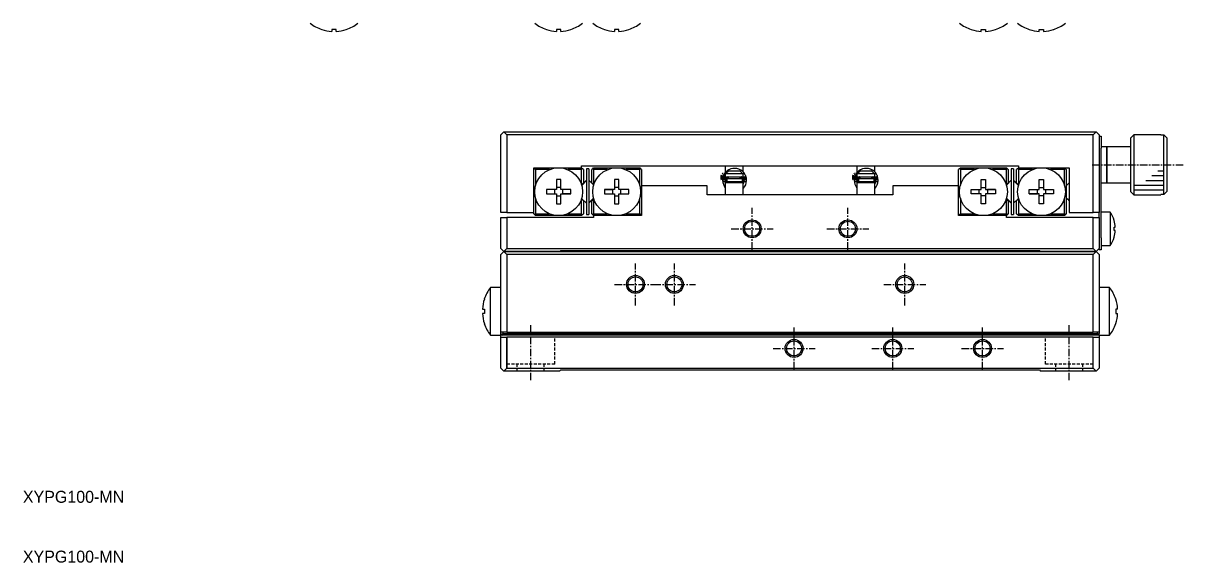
# Model space of a CAD drawing. Extents: x 10 to 385, y 10 to 268.
# Drawn here: x 10.1 to 204.2, y 10 to 100.2 of the extents above; entities that cross this region are included whole.
import ezdxf

# ---------------------------------------------------------------- set-up
doc = ezdxf.new("R2010")
doc.units = 0
doc.linetypes.add('CENTER', pattern=[2, 1.25, -0.25, 0.25, -0.25])
doc.linetypes.add('DASHED', pattern=[0.75, 0.5, -0.25])
doc.layers.get('0').update_dxf_attribs({"linetype": 'CONTINUOUS'})
doc.layers.add('CENTER', color=1, linetype='CENTER')
doc.styles.get("Standard").update_dxf_attribs({"font": 'FGP教科書体NT-M'})

msp = doc.modelspace()

# ---------------------------------------------------------------- linework, layer by layer
at = {"color": 7, "linetype": 'CONTINUOUS'}
for p, q in [((59.96457, 99.127433), (59.960156, 99.118384)), ((62.36, 99.127433), (61.64, 99.127433)), ((61.64, 99.127433), (61.64, 98.809985)), ((62.36, 98.809985), (62.36, 99.127433)), ((64.039844, 99.118384), (64.03543, 99.127433)), ((97.504585, 99.127433), (97.500171, 99.118384)), ((99.900015, 99.127433), (99.180015, 99.127433)), ((99.180015, 99.127433), (99.180015, 98.809985)), ((99.900015, 98.809985), (99.900015, 99.127433)), ((101.579859, 99.118384), (101.575446, 99.127433)), ((107.204585, 99.127433), (107.200171, 99.118384)), ((107.204585, 99.127433), (107.200171, 99.118384)), ((109.600015, 99.127433), (108.880015, 99.127433)), ((108.880015, 99.127433), (108.880015, 98.809985)), ((109.600015, 98.809985), (109.600015, 99.127433)), ((111.279859, 99.118384), (111.275446, 99.127433)), ((111.279859, 99.118384), (111.275446, 99.127433)), ((168.500171, 99.118384), (168.504585, 99.127433)), ((168.500171, 99.118384), (168.504585, 99.127433)), ((170.180015, 99.127433), (170.900015, 99.127433)), ((170.180015, 98.809985), (170.180015, 99.127433)), ((170.900015, 99.127433), (170.900015, 98.809985)), ((172.575446, 99.127433), (172.579859, 99.118384)), ((172.575446, 99.127433), (172.579859, 99.118384)), ((178.200171, 99.118384), (178.204585, 99.127433)), ((179.880015, 99.127433), (180.600015, 99.127433)), ((179.880015, 98.809985), (179.880015, 99.127433)), ((180.600015, 99.127433), (180.600015, 98.809985)), ((182.275446, 99.127433), (182.279859, 99.118384)), ((90.390015, 82), (89.890015, 81.5)), ((90.890015, 81.5), (90.390015, 82)), ((90.390015, 82), (189.390015, 82)), ((189.390015, 82), (188.890015, 81.5)), ((189.890015, 81.5), (189.390015, 82)), ((89.890015, 68.5), (89.890015, 81.5)), ((90.890015, 81.5), (90.890015, 68.5)), ((188.890015, 81.5), (90.890015, 81.5)), ((188.890015, 68.5), (188.890015, 81.5)), ((189.890015, 81.5), (189.890015, 78)), ((189.890015, 81.3), (190.190015, 81.3)), ((190.190015, 81.3), (190.190015, 79.3)), ((195.690015, 81.5), (195.190015, 81)), ((195.190015, 72), (195.190015, 81)), ((195.690015, 81.5), (195.690015, 71.5)), ((200.190015, 81.5), (195.690015, 81.5)), ((200.190015, 81.5), (200.190015, 81.483974)), ((200.190015, 81.483974), (200.690015, 81.483974)), ((200.690015, 71.516026), (200.690015, 81.483974)), ((200.690015, 81.483974), (201.190015, 80.982187)), ((201.190015, 80.982187), (201.190015, 72.017813)), ((189.890015, 78), (189.890015, 75)), ((191.190015, 79.5), (190.190015, 79.5)), ((190.190015, 67.05), (190.190015, 79.3)), ((191.190015, 79.5), (191.190015, 73.5)), ((191.190015, 73.5), (191.190015, 79.5)), ((195.190015, 79.5), (191.190015, 79.5)), ((95.390015, 76), (99.540015, 76)), ((95.390015, 68.5), (95.390015, 76)), ((95.540015, 75.85), (95.390015, 75.7)), ((95.540015, 75.85), (95.690015, 76)), ((95.690015, 75.7), (95.540015, 75.85)), ((99.540015, 76), (103.390015, 76)), ((103.390015, 76.3), (127.815015, 76.3)), ((103.390015, 76), (103.390015, 76.3)), ((103.390015, 76), (103.540015, 75.85)), ((103.540015, 75.85), (103.390015, 75.7)), ((103.690015, 75.7), (103.540015, 75.85)), ((104.190015, 75.8), (104.190015, 68.2)), ((104.590015, 75.8), (104.190015, 75.8)), ((104.590015, 75.8), (104.590015, 68.2)), ((105.240015, 75.85), (105.090015, 75.7)), ((105.240015, 75.85), (105.390015, 76)), ((105.390015, 75.7), (105.240015, 75.85)), ((105.390015, 76), (109.240015, 76)), ((109.240015, 76), (113.090015, 76)), ((113.090015, 76), (113.240015, 75.85)), ((113.240015, 75.85), (113.090015, 75.7)), ((113.390015, 75.7), (113.240015, 75.85)), ((127.390015, 76.3), (127.390015, 75.151282)), ((127.815015, 76.3), (129.965015, 76.3)), ((129.965015, 76.3), (149.815015, 76.3)), ((130.390015, 75.29798), (130.390015, 76.3)), ((149.390015, 76.3), (149.390015, 75.151282)), ((149.815015, 76.3), (151.965015, 76.3)), ((151.965015, 76.3), (176.390015, 76.3)), ((152.390015, 75.29798), (152.390015, 76.3)), ((166.540015, 75.85), (166.390015, 75.7)), ((166.540015, 75.85), (166.690015, 76)), ((166.690015, 75.7), (166.540015, 75.85)), ((166.690015, 76), (170.540015, 76)), ((170.540015, 76), (174.390015, 76)), ((174.390015, 76), (174.540015, 75.85)), ((174.540015, 75.85), (174.390015, 75.7)), ((174.690015, 75.7), (174.540015, 75.85)), ((175.590015, 75.8), (175.190015, 75.8)), ((175.190015, 75.8), (175.190015, 68.2)), ((175.590015, 75.8), (175.590015, 68.2)), ((176.240015, 75.85), (176.090015, 75.7)), ((176.240015, 75.85), (176.390015, 76)), ((176.390015, 75.7), (176.240015, 75.85)), ((176.390015, 76.3), (176.390015, 76)), ((176.390015, 76), (180.240015, 76)), ((180.240015, 76), (184.890015, 76)), ((184.090015, 76), (184.240015, 75.85)), ((184.240015, 75.85), (184.090015, 75.7)), ((184.390015, 75.7), (184.240015, 75.85)), ((184.890015, 76), (184.890015, 68.5)), ((98.020147, 75.7), (95.690015, 75.7)), ((95.690015, 75.7), (95.690015, 73.085127)), ((99.900015, 74.03543), (99.180015, 74.03543)), ((99.180015, 74.03543), (99.180015, 72.36)), ((99.900015, 72.36), (99.900015, 74.03543)), ((103.390015, 75.7), (101.059884, 75.7)), ((104.190015, 73.92132), (103.38197, 73.113275)), ((103.390015, 73.209709), (103.390015, 75.7)), ((103.397525, 73.05812), (104.190015, 73.85061)), ((103.690015, 75.7), (103.690015, 73.509709)), ((105.39806, 73.113275), (104.590015, 73.92132)), ((105.090015, 73.509709), (105.090015, 75.7)), ((105.390015, 75.7), (105.390015, 73.209709)), ((107.720147, 75.7), (105.390015, 75.7)), ((109.600015, 74.03543), (108.880015, 74.03543)), ((108.880015, 74.03543), (108.880015, 72.36)), ((109.600015, 72.36), (109.600015, 74.03543)), ((113.090015, 75.7), (110.759884, 75.7)), ((113.090015, 73.085127), (113.090015, 75.7)), ((113.390015, 75.7), (113.390015, 73)), ((127.093811, 74.639474), (126.955279, 73.927553)), ((127.11576, 74.693044), (127.093811, 74.639474)), ((127.148796, 74.766205), (127.11576, 74.693044)), ((127.115894, 74.693515), (127.360788, 74.614021)), ((130.729324, 74.132467), (127.179324, 74.132467)), ((127.360788, 74.614021), (127.390017, 74.600868)), ((127.444332, 75), (127.390015, 75)), ((127.390015, 75), (127.390015, 74.5)), ((127.390015, 74.5), (130.390015, 74.5)), ((127.444332, 75), (127.9735, 75.5)), ((130.335699, 75), (127.444332, 75)), ((127.525893, 74.3), (127.890015, 74.3)), ((127.890015, 74.5), (127.890015, 74.132467)), ((127.890015, 74.3), (127.890015, 74.132467)), ((127.9735, 75.5), (129.806531, 75.5)), ((129.806531, 75.5), (130.335699, 75)), ((129.890015, 74.132467), (129.890015, 74.5)), ((129.890015, 74.3), (130.390015, 74.3)), ((129.890015, 74.132467), (129.890015, 74.3)), ((130.390015, 75), (130.335699, 75)), ((130.390015, 74.5), (130.390015, 75)), ((130.390015, 74.320058), (130.390015, 74.489561)), ((130.792945, 74.690828), (130.792749, 74.693379)), ((130.817117, 74.631551), (130.797206, 74.684505)), ((149.093811, 74.639474), (148.955279, 73.927553)), ((149.112694, 74.685825), (149.093811, 74.639474)), ((149.148796, 74.766205), (149.112694, 74.685825)), ((149.115894, 74.693515), (149.360788, 74.614021)), ((152.729324, 74.132467), (149.179324, 74.132467)), ((149.360788, 74.614021), (149.390017, 74.600868)), ((149.444332, 75), (149.390015, 75)), ((149.390015, 75), (149.390015, 74.5)), ((149.390015, 74.5), (152.390015, 74.5)), ((149.444332, 75), (149.9735, 75.5)), ((152.335699, 75), (149.444332, 75)), ((149.525893, 74.3), (149.890015, 74.3)), ((149.890015, 74.5), (149.890015, 74.132467)), ((149.890015, 74.3), (149.890015, 74.132467)), ((149.9735, 75.5), (151.806531, 75.5)), ((151.806531, 75.5), (152.335699, 75)), ((151.890015, 74.132467), (151.890015, 74.5)), ((151.890015, 74.3), (152.390015, 74.3)), ((151.890015, 74.132467), (151.890015, 74.3)), ((152.390015, 75), (152.335699, 75)), ((152.390015, 74.5), (152.390015, 75)), ((152.390015, 74.320058), (152.390015, 74.489561)), ((152.792945, 74.690828), (152.792749, 74.693379)), ((152.817117, 74.631551), (152.797206, 74.684505)), ((166.390015, 73), (166.390015, 75.7)), ((166.690015, 75.7), (166.690015, 73.085127)), ((169.020147, 75.7), (166.690015, 75.7)), ((170.180015, 74.03543), (170.900015, 74.03543)), ((170.180015, 72.36), (170.180015, 74.03543)), ((170.900015, 74.03543), (170.900015, 72.36)), ((174.390015, 75.7), (172.059884, 75.7)), ((175.190015, 73.92132), (174.38197, 73.113275)), ((174.390015, 73.209709), (174.390015, 75.7)), ((174.690015, 75.7), (174.690015, 73.509709)), ((176.39806, 73.113275), (175.590015, 73.92132)), ((175.590015, 73.85061), (176.382505, 73.05812)), ((176.090015, 73.509709), (176.090015, 75.7)), ((178.720147, 75.7), (176.390015, 75.7)), ((176.390015, 75.7), (176.390015, 73.209709)), ((179.880015, 74.03543), (180.600015, 74.03543)), ((179.880015, 72.36), (179.880015, 74.03543)), ((180.600015, 74.03543), (180.600015, 72.36)), ((184.090015, 75.7), (181.759884, 75.7)), ((184.090015, 73.085127), (184.090015, 75.7)), ((184.390015, 75.7), (184.390015, 68.3)), ((189.890015, 75), (189.890015, 73.499995)), ((99.180015, 72.36), (97.504585, 72.36)), ((97.504585, 72.36), (97.504585, 71.64)), ((98.851986, 72.36), (98.851986, 71.64)), ((99.900015, 72.688029), (99.180015, 72.688029)), ((101.575446, 72.36), (99.900015, 72.36)), ((100.228044, 71.64), (100.228044, 72.36)), ((101.575446, 71.64), (101.575446, 72.36)), ((103.361604, 73.181297), (103.390015, 73.209709)), ((103.390015, 73.209709), (103.690015, 73.509709)), ((105.090015, 73.509709), (105.390015, 73.209709)), ((105.390015, 73.209709), (105.418427, 73.181297)), ((108.880015, 72.36), (107.204585, 72.36)), ((107.204585, 72.36), (107.204585, 71.64)), ((107.204585, 72.36), (108.551986, 72.36)), ((108.880015, 72.36), (108.551986, 72.36)), ((108.551986, 72.36), (108.551986, 71.64)), ((109.600015, 72.688029), (108.880015, 72.688029)), ((111.275446, 72.36), (109.600015, 72.36)), ((109.928044, 72.36), (109.600015, 72.36)), ((111.275446, 72.36), (109.928044, 72.36)), ((109.928044, 71.64), (109.928044, 72.36)), ((111.275446, 71.64), (111.275446, 72.36)), ((113.390015, 73), (113.390015, 68)), ((124.390015, 73), (113.390015, 73)), ((124.390015, 71.5), (124.390015, 73)), ((127.179324, 73.682467), (130.729324, 73.682467)), ((130.390015, 73.5), (127.390015, 73.5)), ((127.390015, 73.5), (127.390015, 71.5)), ((127.458428, 73.49994), (127.420125, 73.682409)), ((127.890015, 73.682467), (127.890015, 73.5)), ((127.890015, 73.682467), (127.890015, 73.5)), ((129.890015, 73.5), (129.890015, 73.682467)), ((129.890015, 73.5), (129.890015, 73.682467)), ((130.390015, 71.5), (130.390015, 73.5)), ((130.48821, 73.682402), (130.390445, 73.322647)), ((149.179324, 73.682467), (152.729324, 73.682467)), ((152.390015, 73.5), (149.390015, 73.5)), ((149.390015, 73.5), (149.390015, 71.5)), ((149.458428, 73.49994), (149.420125, 73.682409)), ((149.890015, 73.682467), (149.890015, 73.5)), ((149.890015, 73.682467), (149.890015, 73.5)), ((151.890015, 73.5), (151.890015, 73.682467)), ((151.890015, 73.5), (151.890015, 73.682467)), ((152.390015, 71.5), (152.390015, 73.5)), ((152.48821, 73.682402), (152.390445, 73.322647)), ((155.390015, 73), (155.390015, 71.5)), ((166.390015, 73), (155.390015, 73)), ((166.390015, 68), (166.390015, 73)), ((168.504585, 71.64), (168.504585, 72.36)), ((168.504585, 72.36), (170.180015, 72.36)), ((168.504585, 72.36), (169.851986, 72.36)), ((169.851986, 72.36), (170.180015, 72.36)), ((169.851986, 71.64), (169.851986, 72.36)), ((170.180015, 72.688029), (170.900015, 72.688029)), ((170.900015, 72.36), (172.575446, 72.36)), ((170.900015, 72.36), (171.228044, 72.36)), ((172.575446, 72.36), (171.228044, 72.36)), ((171.228044, 72.36), (171.228044, 71.64)), ((172.575446, 72.36), (172.575446, 71.64)), ((174.361604, 73.181297), (174.390015, 73.209709)), ((174.390015, 73.209709), (174.690015, 73.509709)), ((176.090015, 73.509709), (176.390015, 73.209709)), ((176.390015, 73.209709), (176.418427, 73.181297)), ((178.204585, 72.36), (179.880015, 72.36)), ((178.204585, 71.64), (178.204585, 72.36)), ((179.551986, 71.64), (179.551986, 72.36)), ((179.880015, 72.688029), (180.600015, 72.688029)), ((180.600015, 72.36), (182.275446, 72.36)), ((180.928044, 72.36), (180.928044, 71.64)), ((182.275446, 72.36), (182.275446, 71.64)), ((184.640015, 73.25), (184.390015, 73)), ((184.890015, 73.5), (184.640015, 73.25)), ((189.890015, 73.499995), (189.890015, 70.500005)), ((190.190015, 73.5), (191.190015, 73.5)), ((191.190015, 73.5), (195.190015, 73.5)), ((195.190015, 72), (195.690015, 71.5)), ((201.190015, 72.017813), (200.690015, 71.516026)), ((95.690015, 70.914873), (95.690015, 68.3)), ((97.504585, 71.64), (99.180015, 71.64)), ((97.504585, 71.64), (98.851986, 71.64)), ((98.851986, 71.64), (99.180015, 71.64)), ((99.180015, 71.64), (99.180015, 69.96457)), ((99.180015, 71.311971), (99.900015, 71.311971)), ((99.180015, 69.96457), (99.900015, 69.96457)), ((99.900015, 69.96457), (99.900015, 71.64)), ((99.900015, 71.64), (101.575446, 71.64)), ((99.900015, 71.64), (100.228044, 71.64)), ((101.575446, 71.64), (100.228044, 71.64)), ((103.390015, 70.790291), (103.361604, 70.818703)), ((103.38197, 70.886725), (104.190015, 70.07868)), ((103.690015, 70.490291), (103.390015, 70.790291)), ((103.390015, 68.3), (103.390015, 70.790291)), ((103.690015, 70.490291), (103.690015, 68.3)), ((105.382505, 70.94188), (104.590015, 70.14939)), ((104.590015, 70.07868), (105.39806, 70.886725)), ((105.390015, 70.790291), (105.090015, 70.490291)), ((105.090015, 68.3), (105.090015, 70.490291)), ((105.418427, 70.818703), (105.390015, 70.790291)), ((105.390015, 70.790291), (105.390015, 68.3)), ((107.204585, 71.64), (108.880015, 71.64)), ((108.880015, 71.64), (108.880015, 69.96457)), ((108.880015, 71.311971), (109.600015, 71.311971)), ((108.880015, 69.96457), (109.600015, 69.96457)), ((109.600015, 69.96457), (109.600015, 71.64)), ((109.600015, 71.64), (111.275446, 71.64)), ((113.090015, 68.3), (113.090015, 70.914873)), ((155.390015, 71.5), (124.390015, 71.5)), ((166.690015, 70.914873), (166.690015, 68.3)), ((170.180015, 71.64), (168.504585, 71.64)), ((170.180015, 69.96457), (170.180015, 71.64)), ((170.900015, 71.311971), (170.180015, 71.311971)), ((170.900015, 69.96457), (170.180015, 69.96457)), ((170.900015, 71.64), (170.900015, 69.96457)), ((172.575446, 71.64), (170.900015, 71.64)), ((174.390015, 70.790291), (174.361604, 70.818703)), ((174.38197, 70.886725), (175.190015, 70.07868)), ((174.690015, 70.490291), (174.390015, 70.790291)), ((174.390015, 68.3), (174.390015, 70.790291)), ((175.190015, 70.14939), (174.397525, 70.94188)), ((174.690015, 70.490291), (174.690015, 68.3)), ((175.590015, 70.07868), (176.39806, 70.886725)), ((176.390015, 70.790291), (176.090015, 70.490291)), ((176.090015, 68.3), (176.090015, 70.490291)), ((176.418427, 70.818703), (176.390015, 70.790291)), ((176.390015, 70.790291), (176.390015, 68.3)), ((179.880015, 71.64), (178.204585, 71.64)), ((178.204585, 71.64), (179.551986, 71.64)), ((179.880015, 71.64), (179.551986, 71.64)), ((179.880015, 69.96457), (179.880015, 71.64)), ((180.600015, 71.311971), (179.880015, 71.311971)), ((180.600015, 69.96457), (179.880015, 69.96457)), ((180.600015, 71.64), (180.600015, 69.96457)), ((182.275446, 71.64), (180.600015, 71.64)), ((180.928044, 71.64), (180.600015, 71.64)), ((182.275446, 71.64), (180.928044, 71.64)), ((184.090015, 68.3), (184.090015, 70.914873)), ((184.390015, 71), (184.640015, 70.75)), ((184.640015, 70.75), (184.890015, 70.5)), ((189.890015, 70.500005), (189.890015, 68.5)), ((195.690015, 71.5), (200.190015, 71.5)), ((200.190015, 71.516026), (200.190015, 71.5)), ((200.690015, 71.516026), (200.190015, 71.516026)), ((90.890015, 68.5), (89.890015, 68.5)), ((90.890015, 68.5), (95.390015, 68.5)), ((95.390015, 68.3), (95.390015, 68.5)), ((95.390015, 68.3), (95.540015, 68.15)), ((95.540015, 68.15), (95.690015, 68.3)), ((95.690015, 68), (95.540015, 68.15)), ((95.690015, 68.3), (98.020147, 68.3)), ((99.540015, 68), (95.690015, 68)), ((103.390015, 68), (99.540015, 68)), ((101.059884, 68.3), (103.390015, 68.3)), ((103.390015, 68.3), (103.540015, 68.15)), ((103.540015, 68.15), (103.390015, 68)), ((103.540015, 68.15), (103.690015, 68.3)), ((104.190015, 68.2), (104.590015, 68.2)), ((105.090015, 68.3), (105.240015, 68.15)), ((105.240015, 68.15), (105.390015, 68.3)), ((105.390015, 68), (105.240015, 68.15)), ((105.390015, 68.3), (107.720147, 68.3)), ((105.390015, 68), (105.390015, 67.7)), ((109.240015, 68), (105.390015, 68)), ((113.390015, 68), (109.240015, 68)), ((110.759884, 68.3), (113.090015, 68.3)), ((113.090015, 68.3), (113.240015, 68.15)), ((113.240015, 68.15), (113.090015, 68)), ((113.240015, 68.15), (113.390015, 68.3)), ((166.390015, 68.3), (166.540015, 68.15)), ((170.540015, 68), (166.390015, 68)), ((166.540015, 68.15), (166.690015, 68.3)), ((166.690015, 68), (166.540015, 68.15)), ((166.690015, 68.3), (169.020147, 68.3)), ((174.390015, 68), (170.540015, 68)), ((172.059884, 68.3), (174.390015, 68.3)), ((174.390015, 68.3), (174.540015, 68.15)), ((174.540015, 68.15), (174.390015, 68)), ((174.390015, 67.7), (174.390015, 68)), ((174.540015, 68.15), (174.690015, 68.3)), ((175.190015, 68.2), (175.590015, 68.2)), ((176.090015, 68.3), (176.240015, 68.15)), ((176.240015, 68.15), (176.390015, 68.3)), ((176.390015, 68), (176.240015, 68.15)), ((176.390015, 68.3), (178.720147, 68.3)), ((180.240015, 68), (176.390015, 68)), ((184.090015, 68), (180.240015, 68)), ((181.759884, 68.3), (184.090015, 68.3)), ((184.090015, 68.3), (184.240015, 68.15)), ((184.240015, 68.15), (184.090015, 68)), ((184.240015, 68.15), (184.390015, 68.3)), ((184.890015, 68.5), (188.890015, 68.5)), ((189.890015, 68.5), (188.890015, 68.5)), ((189.890015, 67.7), (189.890015, 68.5)), ((191.732478, 68.6), (190.190015, 68.6)), ((191.732478, 68.6), (191.732478, 63)), ((89.890015, 62.5), (89.890015, 67.7)), ((89.890015, 67.7), (90.890015, 67.7)), ((90.890015, 67.7), (90.890015, 62.5)), ((105.390015, 67.7), (90.890015, 67.7)), ((188.890015, 67.7), (174.390015, 67.7)), ((188.890015, 62.5), (188.890015, 67.7)), ((188.890015, 67.7), (189.890015, 67.7)), ((189.890015, 67.7), (189.890015, 62.5)), ((190.190015, 64.55), (190.190015, 67.05)), ((192.38322, 67.199139), (192.389388, 67.202148)), ((192.38322, 66.06), (192.576477, 66.06)), ((192.38322, 65.54), (192.38322, 66.06)), ((190.190015, 64.3), (190.190015, 64.55)), ((190.190015, 64.3), (190.190015, 62.3)), ((192.576477, 65.54), (192.38322, 65.54)), ((192.389388, 64.397852), (192.38322, 64.400861)), ((90.390015, 62), (89.890015, 62.5)), ((90.890015, 62.5), (90.390015, 62)), ((90.890015, 62.5), (188.890015, 62.5)), ((99.690015, 62), (99.890015, 62.2)), ((99.890015, 62.2), (179.890015, 62.2)), ((179.890015, 62.2), (180.090015, 62)), ((189.390015, 62), (188.890015, 62.5)), ((189.890015, 62.5), (189.390015, 62)), ((189.890015, 62.3), (189.890015, 62.5)), ((190.190015, 62.3), (189.890015, 62.3)), ((190.190015, 63), (191.732478, 63)), ((90.390015, 62), (89.890015, 61.5)), ((89.890015, 53.65), (89.890015, 61.5)), ((99.690015, 62), (90.390015, 62)), ((90.890015, 61.5), (90.390015, 62)), ((90.390015, 62), (99.690015, 62)), ((90.890015, 61.5), (90.890015, 48.5)), ((188.890015, 61.5), (90.890015, 61.5)), ((99.690015, 62), (180.090015, 62)), ((189.390015, 62), (180.090015, 62)), ((180.090015, 62), (189.390015, 62)), ((189.390015, 62), (188.890015, 61.5)), ((188.890015, 48.5), (188.890015, 61.5)), ((189.890015, 61.5), (189.390015, 62)), ((189.890015, 61.5), (189.890015, 53.65)), ((88.16654, 48), (88.16654, 56)), ((89.890015, 56), (88.16654, 56)), ((89.890015, 56), (88.16654, 56)), ((191.613491, 56), (189.890015, 56)), ((191.613491, 56), (189.890015, 56)), ((191.613491, 48), (191.613491, 56)), ((87.118384, 54.039844), (87.127433, 54.03543)), ((89.890015, 50.35), (89.890015, 53.65)), ((189.890015, 53.65), (189.890015, 50.35)), ((192.661647, 54.039844), (192.652598, 54.03543)), ((86.809985, 52.36), (87.127433, 52.36)), ((87.127433, 51.64), (86.809985, 51.64)), ((87.127433, 52.36), (87.127433, 51.64)), ((192.970046, 52.36), (192.652598, 52.36)), ((192.652598, 52.36), (192.652598, 51.64)), ((192.652598, 51.64), (192.970046, 51.64)), ((87.127433, 49.96457), (87.118384, 49.960156)), ((89.890015, 48.5), (89.890015, 50.35)), ((189.890015, 50.35), (189.890015, 48.5)), ((192.652598, 49.96457), (192.661647, 49.960156)), ((88.16654, 48), (89.890015, 48)), ((88.16654, 48), (89.890015, 48)), ((89.890015, 48.3), (89.890015, 48.5)), ((90.890015, 48.5), (89.890015, 48.5)), ((89.890015, 48), (89.890015, 48.3)), ((89.890015, 48), (89.890015, 48.3)), ((89.890015, 48.3), (90.040015, 48.15)), ((90.190015, 48), (89.890015, 48)), ((89.890015, 47.7), (89.890015, 48)), ((89.890015, 42.5), (89.890015, 47.7)), ((89.890015, 47.7), (90.890015, 47.7)), ((90.040015, 48.15), (90.190015, 48.3)), ((90.040015, 48.15), (90.190015, 48)), ((90.190015, 48.5), (90.190015, 48.3)), ((90.190015, 48.3), (189.590015, 48.3)), ((189.590015, 48), (90.190015, 48)), ((90.890015, 48.5), (188.890015, 48.5)), ((90.890015, 47.7), (90.890015, 42.5)), ((188.890015, 47.7), (90.890015, 47.7)), ((90.890015, 42.5), (90.890015, 47.7)), ((189.890015, 48.5), (188.890015, 48.5)), ((188.890015, 42.5), (188.890015, 47.7)), ((188.890015, 47.7), (189.890015, 47.7)), ((188.890015, 42.5), (188.890015, 47.7)), ((189.590015, 48.3), (189.590015, 48.5)), ((189.590015, 48.3), (189.740015, 48.15)), ((189.590015, 48), (189.740015, 48.15)), ((189.890015, 48), (189.590015, 48)), ((189.740015, 48.15), (189.890015, 48.3)), ((189.890015, 48.5), (189.890015, 48.3)), ((189.890015, 48), (189.890015, 48.3)), ((189.890015, 48), (189.890015, 48.3)), ((189.890015, 48), (189.890015, 47.7)), ((189.890015, 48), (191.613491, 48)), ((189.890015, 48), (191.613491, 48)), ((189.890015, 47.7), (189.890015, 42.5)), ((90.390015, 42), (89.890015, 42.5)), ((90.890015, 42.5), (90.390015, 42)), ((99.690015, 42), (90.390015, 42)), ((90.890015, 42.5), (188.890015, 42.5)), ((99.690015, 42), (99.890015, 42.2)), ((99.890015, 42.2), (179.890015, 42.2)), ((179.890015, 42.2), (180.090015, 42)), ((189.390015, 42), (180.090015, 42)), ((189.390015, 42), (188.890015, 42.5)), ((189.890015, 42.5), (189.390015, 42))]:
    msp.add_line(p, q, dxfattribs=at)
at = {"color": 3, "linetype": 'CONTINUOUS'}
for p, q in [((197.690015, 73.9), (200.690015, 73.9)), ((198.690015, 74.7), (200.690015, 74.7)), ((199.690015, 75.5), (200.690015, 75.5)), ((195.690015, 73.1), (200.690015, 73.1)), ((195.690015, 72.3), (200.690015, 72.3))]:
    msp.add_line(p, q, dxfattribs=at)
at = {"color": 3, "linetype": 'DASHED'}
for p, q in [((98.890015, 43.2), (98.890015, 47.7)), ((180.890015, 43.2), (180.890015, 47.7)), ((98.890015, 43.2), (90.890015, 43.2)), ((92.640015, 42), (92.640015, 43.2)), ((97.140015, 42), (97.140015, 43.2)), ((188.890015, 43.2), (180.890015, 43.2)), ((182.640015, 42), (182.640015, 43.2)), ((187.140015, 42), (187.140015, 43.2))]:
    msp.add_line(p, q, dxfattribs=at)
at = {"color": 7, "linetype": 'CONTINUOUS', "const_width": 1}
for points in [[(127.111443, 74.684505), (127.098973, 74.652856), (127.087448, 74.618852), (127.077633, 74.584321), (127.069553, 74.54935), (127.063226, 74.514024), (127.058669, 74.47843), (127.055893, 74.442656), (127.054903, 74.406789), (127.055702, 74.370918), (127.058288, 74.335132), (127.062655, 74.299516), (127.068792, 74.264161), (127.076684, 74.229151), (127.086311, 74.194573), (127.097651, 74.160512), (127.110676, 74.127052), (127.112685, 74.122296)], [(127.116295, 74.686702), (127.11304, 74.685961), (127.111443, 74.684505)], [(127.390015, 74.589699), (127.373205, 74.597318), (127.356001, 74.604935), (127.338529, 74.612496), (127.320913, 74.619945), (127.303282, 74.62723), (127.285763, 74.634296), (127.268483, 74.641094), (127.251566, 74.647575), (127.235135, 74.65369), (127.219308, 74.659396), (127.2042, 74.664653), (127.18992, 74.669421), (127.176571, 74.673667), (127.16425, 74.677359), (127.153046, 74.680471), (127.143039, 74.682981), (127.134302, 74.684871), (127.126898, 74.686126), (127.120881, 74.686737), (127.116295, 74.686702)], [(127.779961, 74.132467), (127.767107, 74.132768), (127.753571, 74.133731), (127.740099, 74.135353), (127.726724, 74.137632), (127.713476, 74.140562), (127.700387, 74.144136), (127.687488, 74.148347), (127.674811, 74.153184), (127.662385, 74.158638), (127.650241, 74.164695), (127.638407, 74.171343), (127.626914, 74.178566), (127.615788, 74.186348), (127.605057, 74.194672), (127.594749, 74.203518), (127.584889, 74.212865), (127.575503, 74.222693), (127.566614, 74.232978), (127.558245, 74.243697), (127.550419, 74.254823), (127.543155, 74.266329), (127.536475, 74.278189), (127.530396, 74.290373), (127.524934, 74.302851), (127.520104, 74.315592), (127.515921, 74.328564), (127.512397, 74.341734), (127.50954, 74.35507), (127.50736, 74.368536), (127.505864, 74.382098), (127.505056, 74.395722), (127.504938, 74.409372), (127.505511, 74.423011), (127.506774, 74.436606), (127.508724, 74.45012), (127.511356, 74.463519), (127.514662, 74.476767), (127.518633, 74.489831), (127.523258, 74.502676), (127.526107, 74.509709)], [(130.382542, 74.509709), (130.387717, 74.49647), (130.392021, 74.483534), (130.395667, 74.470393), (130.398646, 74.457081), (130.400948, 74.443633), (130.402568, 74.430082), (130.4035, 74.416464), (130.403741, 74.402815), (130.403291, 74.389169), (130.40215, 74.375562), (130.400323, 74.362031), (130.397813, 74.348609), (130.394628, 74.335332), (130.390776, 74.322233), (130.386269, 74.309347), (130.381119, 74.296707), (130.37534, 74.284344), (130.368949, 74.27229), (130.361961, 74.260574), (130.354397, 74.249226), (130.346278, 74.238274), (130.337623, 74.227744), (130.328457, 74.217661), (130.318804, 74.208051), (130.308688, 74.198934), (130.298135, 74.190333), (130.287173, 74.182267), (130.275829, 74.174756), (130.264132, 74.167815), (130.25211, 74.161461), (130.239793, 74.155707), (130.227212, 74.150567), (130.214397, 74.146052), (130.201379, 74.142171), (130.18819, 74.138933), (130.17486, 74.136345), (130.161422, 74.134412), (130.147908, 74.133138), (130.13435, 74.132526), (130.128688, 74.132467)], [(149.111443, 74.684505), (149.098973, 74.652856), (149.087448, 74.618852), (149.077633, 74.584321), (149.069553, 74.54935), (149.063226, 74.514024), (149.058669, 74.47843), (149.055893, 74.442656), (149.054903, 74.406789), (149.055702, 74.370918), (149.058288, 74.335132), (149.062655, 74.299516), (149.068792, 74.264161), (149.076684, 74.229151), (149.086311, 74.194573), (149.097651, 74.160512), (149.110676, 74.127052), (149.112685, 74.122296)], [(149.116352, 74.686707), (149.113057, 74.685969), (149.111443, 74.684505)], [(149.390015, 74.589699), (149.373218, 74.597312), (149.356027, 74.604924), (149.338568, 74.612479), (149.320965, 74.619924), (149.303347, 74.627203), (149.285841, 74.634266), (149.268572, 74.64106), (149.251665, 74.647537), (149.235242, 74.653651), (149.219423, 74.659356), (149.20432, 74.664612), (149.190043, 74.669381), (149.176695, 74.673628), (149.164372, 74.677324), (149.153164, 74.68044), (149.14315, 74.682955), (149.134404, 74.684851), (149.126988, 74.686113), (149.120956, 74.686733), (149.116352, 74.686707)], [(149.779961, 74.132467), (149.767107, 74.132768), (149.753571, 74.133731), (149.740099, 74.135353), (149.726724, 74.137632), (149.713476, 74.140562), (149.700387, 74.144136), (149.687488, 74.148347), (149.674811, 74.153184), (149.662385, 74.158638), (149.650241, 74.164695), (149.638407, 74.171343), (149.626914, 74.178566), (149.615788, 74.186348), (149.605057, 74.194672), (149.594749, 74.203518), (149.584889, 74.212865), (149.575503, 74.222693), (149.566614, 74.232978), (149.558245, 74.243697), (149.550419, 74.254823), (149.543155, 74.266329), (149.536475, 74.278189), (149.530396, 74.290373), (149.524934, 74.302851), (149.520104, 74.315592), (149.515921, 74.328564), (149.512397, 74.341734), (149.50954, 74.35507), (149.50736, 74.368536), (149.505864, 74.382098), (149.505056, 74.395722), (149.504938, 74.409372), (149.505511, 74.423011), (149.506774, 74.436606), (149.508724, 74.45012), (149.511356, 74.463519), (149.514662, 74.476767), (149.518633, 74.489831), (149.523258, 74.502676), (149.526107, 74.509709)], [(152.382542, 74.509709), (152.387717, 74.49647), (152.392021, 74.483534), (152.395667, 74.470393), (152.398646, 74.457081), (152.400948, 74.443633), (152.402568, 74.430082), (152.4035, 74.416464), (152.403741, 74.402815), (152.403291, 74.389169), (152.40215, 74.375562), (152.400323, 74.362031), (152.397813, 74.348609), (152.394628, 74.335332), (152.390776, 74.322233), (152.386269, 74.309347), (152.381119, 74.296707), (152.37534, 74.284344), (152.368949, 74.27229), (152.361961, 74.260574), (152.354397, 74.249226), (152.346278, 74.238274), (152.337623, 74.227744), (152.328457, 74.217661), (152.318804, 74.208051), (152.308688, 74.198934), (152.298135, 74.190333), (152.287173, 74.182267), (152.275829, 74.174756), (152.264132, 74.167815), (152.25211, 74.161461), (152.239793, 74.155707), (152.227212, 74.150567), (152.214397, 74.146052), (152.201379, 74.142171), (152.18819, 74.138933), (152.17486, 74.136345), (152.161422, 74.134412), (152.147908, 74.133138), (152.13435, 74.132526), (152.128688, 74.132467)]]:
    msp.add_lwpolyline(points, dxfattribs=at)
at = {"color": 7, "linetype": 'CONTINUOUS'}
for centre, radius in [((99.540015, 72), 4), ((109.240015, 72), 4), ((170.540015, 72), 4), ((180.240015, 72), 4), ((131.890015, 65.8), 1.25), ((147.890015, 65.8), 1.25), ((112.390015, 56.5), 1.25), ((118.890015, 56.5), 1.25), ((157.390015, 56.5), 1.25), ((138.890015, 45.8), 1.25), ((155.390015, 45.8), 1.25), ((170.390015, 45.8), 1.25)]:
    msp.add_circle(centre, radius, dxfattribs=at)
at = {"color": 3, "linetype": 'CONTINUOUS'}
for centre in [(131.890015, 65.8), (147.890015, 65.8), (112.390015, 56.5), (118.890015, 56.5), (157.390015, 56.5), (138.890015, 45.8), (155.390015, 45.8), (170.390015, 45.8)]:
    msp.add_circle(centre, 1.5, dxfattribs=at)
at = {"color": 7, "linetype": 'CONTINUOUS'}
for centre, radius, start, end in [((62, 105.290015), 6.5, 232.020128, 251.710277), ((62, 105.290015), 6.490023, 251.722202, 266.820185), ((62, 105.290015), 6.490023, 273.179815, 288.277798), ((62, 105.290015), 6.5, 288.289723, 307.979872), ((99.540015, 105.290015), 6.5, 232.020128, 251.710277), ((99.540015, 105.290015), 6.490023, 251.722202, 266.820185), ((99.540015, 105.290015), 6.490023, 273.179815, 288.277798), ((99.540015, 105.290015), 6.5, 288.289723, 307.979872), ((109.240015, 105.290015), 6.5, 232.020128, 251.710277), ((109.240015, 105.290015), 6.490023, 251.722202, 266.820185), ((109.240015, 105.290015), 6.490023, 273.179815, 288.277798), ((109.240015, 105.290015), 6.5, 288.289723, 307.979872), ((170.540015, 105.290015), 6.5, 232.020128, 251.710277), ((170.540015, 105.290015), 6.490023, 251.722202, 266.820185), ((170.540015, 105.290015), 6.490023, 273.179815, 288.277798), ((170.540015, 105.290015), 6.5, 288.289723, 307.979872), ((180.240015, 105.290015), 6.5, 232.020128, 251.710277), ((180.240015, 105.290015), 6.490023, 251.722202, 266.820185), ((180.240015, 105.290015), 6.490023, 273.179815, 288.277798), ((180.240015, 105.290015), 6.5, 288.289723, 307.979872), ((128.954185, 73.907229), 1.99933, 0.732049, 157.127247), ((150.954185, 73.907229), 1.99933, 0.732049, 157.127247), ((127.179324, 73.907467), 0.225, 90, 270), ((128.960377, 73.909402), 2.005281, 180.796906, 218.447168), ((128.957818, 73.906122), 1.995616, 315.872074, 359.319616), ((130.729324, 73.907467), 0.225, 270, 90), ((149.179324, 73.907467), 0.225, 90, 270), ((150.960377, 73.909402), 2.005281, 180.796906, 218.447168), ((150.957818, 73.906122), 1.995616, 315.872074, 359.319616), ((152.729324, 73.907467), 0.225, 270, 90), ((187.590015, 65.8), 5, 16.285843, 34.055798), ((187.590015, 65.8), 4.993235, 2.984767, 16.272555), ((187.590015, 65.8), 5, 325.944202, 343.714157), ((187.590015, 65.8), 4.993235, 343.727445, 357.015233), ((93.290015, 52), 6.5, 142.020128, 161.710277), ((186.490015, 52), 6.5, 18.289723, 37.979872), ((93.290015, 52), 6.490023, 161.722202, 176.820185), ((186.490015, 52), 6.490023, 3.179815, 18.277798), ((93.290015, 52), 6.490023, 183.179815, 198.277798), ((186.490015, 52), 6.490023, 341.722202, 356.820185), ((93.290015, 52), 6.5, 198.289723, 217.979872), ((186.490015, 52), 6.5, 322.020128, 341.710277)]:
    msp.add_arc(centre, radius, start, end, dxfattribs=at)
at = {"layer": 'CENTER', "color": 1, "linetype": 'CENTER'}
for p, q in [((188.690015, 76.5), (204.190015, 76.5)), ((131.890015, 62.3), (131.890015, 69.3)), ((147.890015, 62.3), (147.890015, 69.3)), ((128.390015, 65.8), (135.390015, 65.8)), ((144.390015, 65.8), (151.390015, 65.8)), ((112.390015, 53), (112.390015, 60)), ((118.890015, 53), (118.890015, 60)), ((157.390015, 53), (157.390015, 60)), ((108.890015, 56.5), (115.890015, 56.5)), ((115.390015, 56.5), (122.390015, 56.5)), ((153.890015, 56.5), (160.890015, 56.5)), ((94.890015, 40.5), (94.890015, 49.7)), ((138.890015, 42.3), (138.890015, 49.3)), ((155.390015, 42.3), (155.390015, 49.3)), ((170.390015, 42.3), (170.390015, 49.3)), ((184.890015, 40.5), (184.890015, 49.7)), ((135.390015, 45.8), (142.390015, 45.8)), ((151.890015, 45.8), (158.890015, 45.8)), ((166.890015, 45.8), (173.890015, 45.8))]:
    msp.add_line(p, q, dxfattribs=at)

# ---------------------------------------------------------------- texts
at = {"color": 7, "linetype": 'CONTINUOUS'}
for p in [(10, 20), (10, 10)]:
    msp.add_text('XYPG100-MN', height=2, dxfattribs=at).set_placement(p)

doc.saveas('drawing.dxf')
